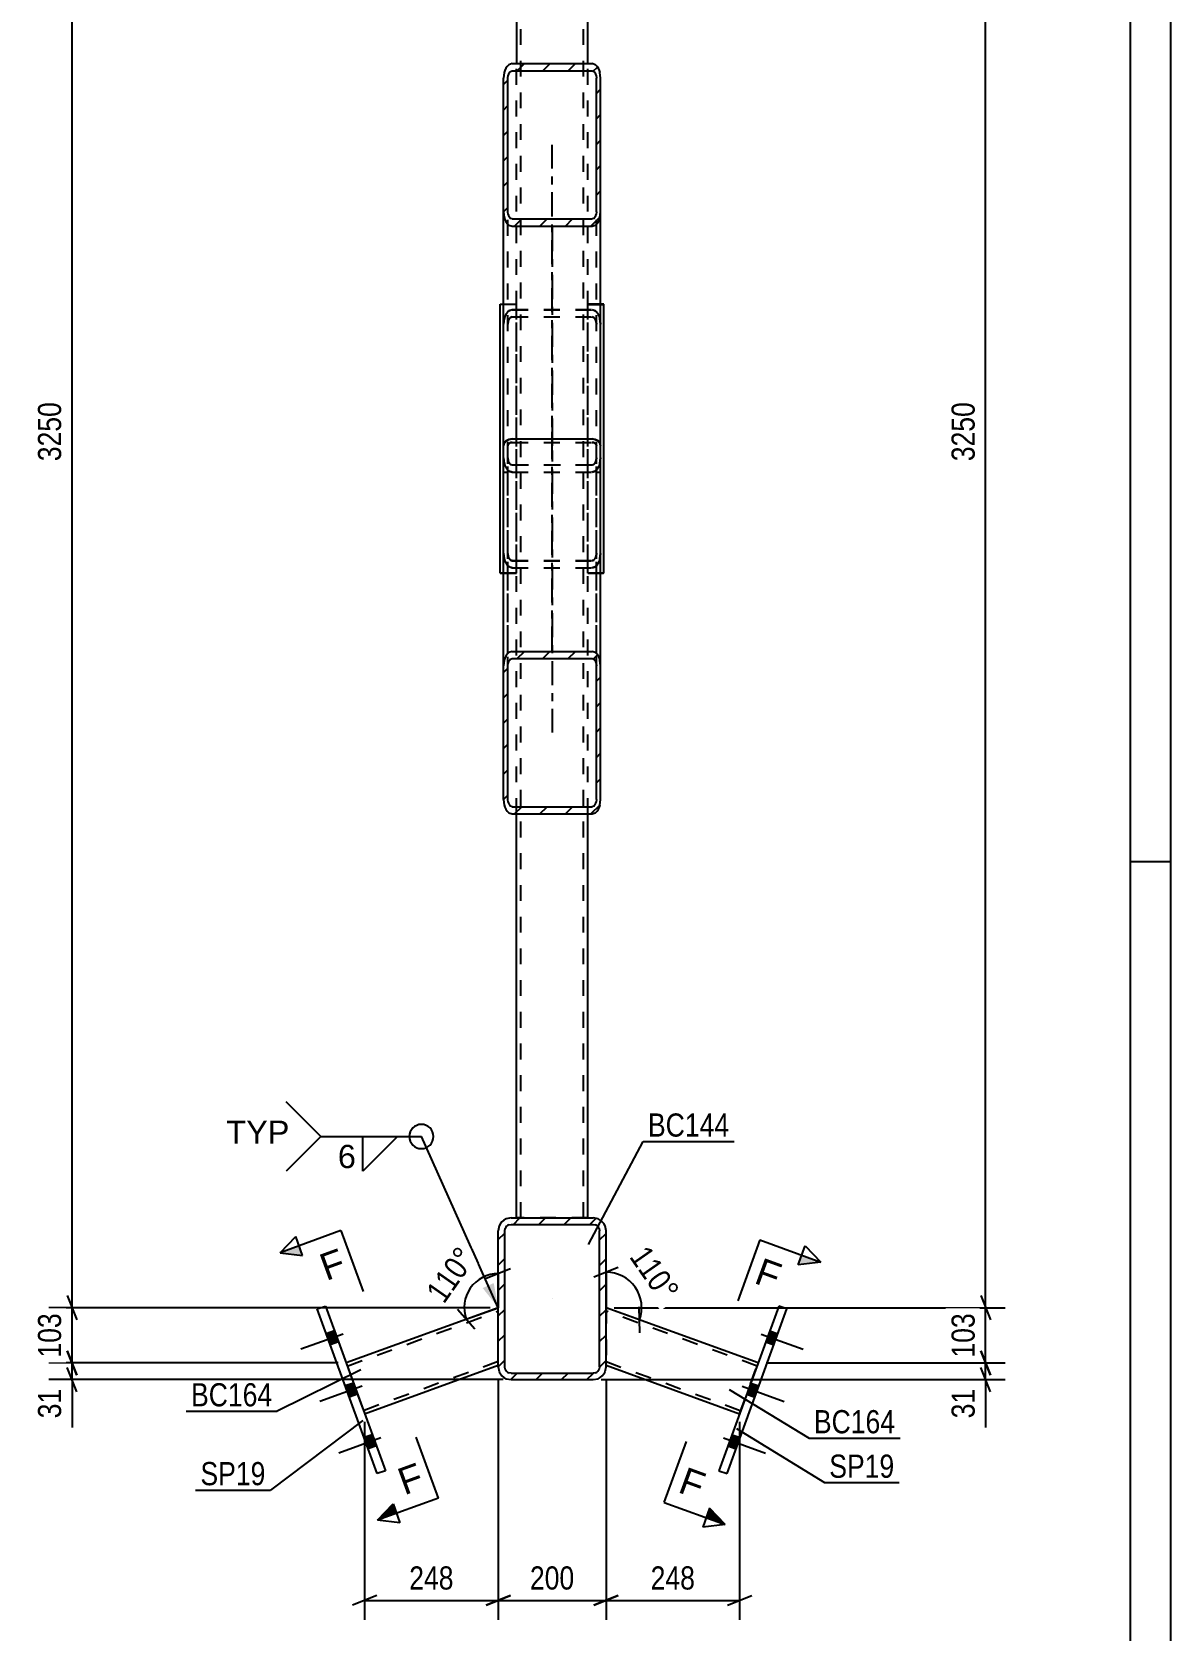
# Model space of a CAD drawing. Header units: millimetres. Extents: x -46 to 795, y -429 to 165.
# Drawn here: x 653.9 to 794.7, y -225.8 to -28.1 of the extents above; entities that cross this region are included whole.
import ezdxf

# ---------------------------------------------------------------- set-up
doc = ezdxf.new("R2010")
doc.units = ezdxf.units.MM
doc.linetypes.add('DXK_LINE_DOT2', pattern=[3.9198, 1.9599, -1.9599])
doc.linetypes.add('DXK_LINE_DOT3', pattern=[5.9187, 2.979, -0.9799, 0.9799, -0.9799])
doc.styles.add('Arial', font='ARIAL.TTF', dxfattribs={"height": 0.2})
doc.styles.add('Arial Narrow', font='ARIALN.TTF', dxfattribs={"height": 0.2})

# ---------------------------------------------------------------- blocks, each defined once
blk = doc.blocks.new('Unknown-761550471-1135')
at = {"color": 5, "linetype": 'Continuous'}
for p, q in [((794.69, -428.74), (794.69, 165.26)), ((789.69, -423.74), (789.69, 160.26)), ((794.69, -130.74), (789.69, -130.74))]:
    blk.add_line(p, q, dxfattribs=at)
blk = doc.blocks.new('Part-761550471-3434 - 3190')
at = {"color": 2, "linetype": 'Continuous'}
for p, q in [((743.66, -192.7), (724.87, -185.86)), ((724.87, -192.96), (741.38, -198.97))]:
    blk.add_line(p, q, dxfattribs=at)
at = {"color": 7, "linetype": 'DXK_LINE_DOT2'}
for p, q in [((724.87, -185.86), (724.87, -192.96)), ((743.53, -193.08), (724.87, -186.29)), ((724.87, -192.53), (741.52, -198.59)), ((741.38, -198.97), (743.66, -192.7))]:
    blk.add_line(p, q, dxfattribs=at)
blk = doc.blocks.new('Part-761550471-3397 - 3190')
at = {"color": 7, "linetype": 'DXK_LINE_DOT2'}
for p, q in [((722.6, -95.06), (722.6, -61.8)), ((724.2, -61.8), (722.6, -61.8)), ((724.2, -95.06), (722.6, -95.06))]:
    blk.add_line(p, q, dxfattribs=at)
at = {"color": 2, "linetype": 'Continuous'}
for p, q in [((724.6, -61.8), (724.2, -61.8)), ((724.6, -95.06), (724.6, -61.8)), ((724.6, -95.06), (724.2, -95.06))]:
    blk.add_line(p, q, dxfattribs=at)
blk = doc.blocks.new('Part-761550471-3229 - 3190')
at = {"color": 2, "linetype": 'Continuous'}
for p, q in [((713.8, 17.91), (713.8, -32.04)), ((722.6, -32.04), (722.6, 17.91)), ((713.8, -174.76), (713.8, -124.81)), ((722.6, -174.76), (722.6, -124.81))]:
    blk.add_line(p, q, dxfattribs=at)
at = {"color": 7, "linetype": 'DXK_LINE_DOT2'}
for p, q in [((722.6, 17.91), (713.8, 17.91)), ((713.88, 17.91), (713.8, 17.91)), ((714.34, -174.76), (714.34, 17.91)), ((722.07, -174.76), (722.07, 17.91)), ((713.8, -124.81), (713.8, -32.04)), ((722.6, -124.81), (722.6, -32.04)), ((722.6, -174.76), (713.8, -174.76)), ((713.8, -174.76), (713.88, -174.76))]:
    blk.add_line(p, q, dxfattribs=at)
blk = doc.blocks.new('Part-761550471-3256 - 3190')
at = {"linetype": 'Continuous'}
h = blk.add_hatch(dxfattribs=at)
h.set_pattern_fill('', scale=0.7, style=0, pattern_type=0)
h.set_pattern_definition([(45, (712.2027, -123.0258), (-1.57154, 1.57154), [])])
h.paths.add_polyline_path([(712.2, -106.5), (712.2, -123.03), (712.28, -123.71), (712.52, -124.29), (712.86, -124.68), (713.27, -124.81), (723.14, -124.81), (723.54, -124.68), (723.89, -124.29), (724.12, -123.71), (724.2, -123.03), (724.2, -106.5), (724.12, -105.82), (723.89, -105.24), (723.54, -104.85), (723.14, -104.72), (713.27, -104.72), (712.86, -104.85), (712.52, -105.24), (712.28, -105.82)])
h.paths.add_polyline_path([(712.89, -105.87), (713.07, -105.68), (713.27, -105.61), (723.14, -105.61), (723.34, -105.68), (723.51, -105.87), (723.63, -106.16), (723.67, -106.5), (723.67, -123.03), (723.63, -123.37), (723.51, -123.66), (723.34, -123.85), (723.14, -123.92), (713.27, -123.92), (713.07, -123.85), (712.89, -123.66), (712.78, -123.37), (712.74, -123.03), (712.74, -106.5), (712.78, -106.16)])
at = {"color": 7, "linetype": 'DXK_LINE_DOT3'}
blk.add_line((718.2, -76.32), (718.2, -114.76), dxfattribs=at)
at = {"color": 2, "linetype": 'Continuous'}
for p, q in [((712.2, -79.32), (712.28, -78.98)), ((712.28, -78.98), (712.52, -78.69)), ((712.52, -78.69), (712.86, -78.5)), ((712.86, -78.5), (713.27, -78.43)), ((713.27, -78.43), (723.14, -78.43)), ((723.14, -78.43), (723.54, -78.5)), ((723.54, -78.5), (723.89, -78.69)), ((723.89, -78.69), (724.12, -78.98)), ((724.12, -78.98), (724.2, -79.32)), ((712.2, -106.5), (712.2, -79.32)), ((724.2, -106.5), (724.2, -79.32)), ((713.27, -104.72), (712.86, -104.85)), ((713.27, -104.72), (723.14, -104.72)), ((723.54, -104.85), (723.14, -104.72)), ((712.28, -105.82), (712.2, -106.5)), ((712.2, -123.03), (712.2, -106.5)), ((712.74, -106.5), (712.78, -106.16)), ((712.74, -123.03), (712.74, -106.5)), ((713.07, -105.68), (713.27, -105.61)), ((713.27, -105.61), (723.14, -105.61)), ((723.14, -105.61), (723.34, -105.68)), ((723.63, -106.16), (723.67, -106.5)), ((723.67, -123.03), (723.67, -106.5)), ((724.2, -106.5), (724.12, -105.82)), ((724.2, -123.03), (724.2, -106.5)), ((712.2, -123.03), (712.28, -123.71)), ((712.78, -123.37), (712.74, -123.03)), ((713.27, -123.92), (713.07, -123.85)), ((713.27, -123.92), (723.14, -123.92)), ((723.34, -123.85), (723.14, -123.92)), ((723.67, -123.03), (723.63, -123.37)), ((724.12, -123.71), (724.2, -123.03)), ((712.86, -124.68), (713.27, -124.81)), ((713.27, -124.81), (723.14, -124.81)), ((723.14, -124.81), (723.54, -124.68))]:
    blk.add_line(p, q, dxfattribs=at)
at = {"color": 7, "linetype": 'DXK_LINE_DOT2'}
for p, q in [((712.89, -79.01), (712.78, -79.15)), ((713.07, -78.91), (712.89, -79.01)), ((713.27, -78.87), (713.07, -78.91)), ((713.27, -78.87), (723.14, -78.87)), ((723.34, -78.91), (723.14, -78.87)), ((723.51, -79.01), (723.34, -78.91)), ((723.63, -79.15), (723.51, -79.01)), ((712.78, -79.15), (712.74, -79.32)), ((712.74, -123.03), (712.74, -79.32)), ((723.67, -79.32), (723.63, -79.15)), ((723.67, -123.03), (723.67, -79.32)), ((712.2, -82.56), (712.74, -82.56)), ((723.67, -82.56), (724.2, -82.56)), ((712.28, -93.29), (712.2, -92.61)), ((712.74, -92.61), (712.78, -92.95)), ((723.63, -92.95), (723.67, -92.61)), ((724.2, -92.61), (724.12, -93.29)), ((713.27, -94.39), (712.86, -94.26)), ((713.07, -93.43), (713.27, -93.5)), ((713.27, -93.5), (723.14, -93.5)), ((713.27, -94.39), (723.14, -94.39)), ((723.14, -93.5), (723.34, -93.43)), ((723.54, -94.26), (723.14, -94.39)), ((712.2, -123.03), (712.2, -106.5)), ((724.2, -123.03), (724.2, -106.5))]:
    blk.add_line(p, q, dxfattribs=at)
for centre, radius, start, end in [((713.9, -92.98), 1.64, 190.8094, 230.8802), ((713.58, -92.79), 0.822, 190.8094, 230.8802), ((722.82, -92.79), 0.822, 309.1198, 349.1906), ((722.51, -92.98), 1.64, 309.1198, 349.1906)]:
    blk.add_arc(centre, radius, start, end, dxfattribs=at)
at = {"color": 2, "linetype": 'Continuous'}
for centre, radius, start, end in [((713.9, -106.13), 1.64, 129.1198, 169.1906), ((713.58, -106.32), 0.822, 129.1198, 169.1906), ((722.82, -106.32), 0.822, 10.8094, 50.8802), ((722.51, -106.13), 1.64, 10.8094, 50.8802), ((713.9, -123.4), 1.64, 190.8094, 230.8802), ((713.58, -123.21), 0.822, 190.8094, 230.8802), ((722.82, -123.21), 0.822, 309.1198, 349.1906), ((722.51, -123.4), 1.64, 309.1198, 349.1906)]:
    blk.add_arc(centre, radius, start, end, dxfattribs=at)
blk = doc.blocks.new('Part-761550471-3278 - 3190')
at = {"color": 7, "linetype": 'DXK_LINE_DOT2'}
for p, q in [((712.2, -80.79), (712.2, -43.99)), ((712.74, -80.79), (712.74, -43.99)), ((723.67, -80.79), (723.67, -43.99)), ((724.2, -80.79), (724.2, -43.99)), ((713.27, -62.48), (712.86, -62.61)), ((713.27, -62.48), (723.14, -62.48)), ((723.54, -62.61), (723.14, -62.48)), ((712.28, -63.58), (712.2, -64.26)), ((712.74, -64.26), (712.78, -63.92)), ((713.07, -63.44), (713.27, -63.37)), ((713.27, -63.37), (723.14, -63.37)), ((723.14, -63.37), (723.34, -63.44)), ((723.63, -63.92), (723.67, -64.26)), ((724.2, -64.26), (724.12, -63.58)), ((712.2, -80.79), (712.28, -81.47)), ((712.78, -81.13), (712.74, -80.79)), ((723.67, -80.79), (723.63, -81.13)), ((724.12, -81.47), (724.2, -80.79)), ((712.86, -82.44), (713.27, -82.57)), ((713.27, -81.68), (713.07, -81.61)), ((723.14, -81.68), (713.27, -81.68)), ((713.27, -82.57), (723.14, -82.57)), ((723.34, -81.61), (723.14, -81.68)), ((723.14, -82.57), (723.54, -82.44))]:
    blk.add_line(p, q, dxfattribs=at)
at = {"color": 7, "linetype": 'DXK_LINE_DOT3'}
blk.add_line((718.2, -52.25), (718.2, -80.55), dxfattribs=at)
at = {"color": 7, "linetype": 'DXK_LINE_DOT2'}
for centre, radius, start, end in [((713.9, -63.89), 1.64, 129.1198, 169.1906), ((722.51, -63.89), 1.64, 10.8094, 50.8802), ((713.58, -64.08), 0.822, 129.1198, 169.1906), ((722.82, -64.08), 0.822, 10.8094, 50.8802), ((713.9, -81.16), 1.64, 190.8094, 230.8802), ((713.58, -80.97), 0.822, 190.8094, 230.8802), ((722.82, -80.97), 0.822, 309.1198, 349.1906), ((722.51, -81.16), 1.64, 309.1198, 349.1906)]:
    blk.add_arc(centre, radius, start, end, dxfattribs=at)
blk = doc.blocks.new('Part-761550471-3279 - 3190')
at = {"linetype": 'Continuous'}
h = blk.add_hatch(dxfattribs=at)
h.set_pattern_fill('', scale=0.7, style=0, pattern_type=0)
h.set_pattern_definition([(45, (712.2027, -50.3525), (-1.57154, 1.57154), [])])
h.paths.add_polyline_path([(712.2, -33.83), (712.2, -50.35), (712.28, -51.04), (712.52, -51.62), (712.86, -52), (713.27, -52.14), (723.14, -52.14), (723.54, -52), (723.89, -51.62), (724.12, -51.04), (724.2, -50.35), (724.2, -33.83), (724.12, -33.15), (723.89, -32.57), (723.54, -32.18), (723.14, -32.04), (713.27, -32.04), (712.86, -32.18), (712.52, -32.57), (712.28, -33.15)])
h.paths.add_polyline_path([(712.89, -33.2), (713.07, -33.01), (713.27, -32.94), (723.14, -32.94), (723.34, -33.01), (723.51, -33.2), (723.63, -33.49), (723.67, -33.83), (723.67, -50.35), (723.63, -50.69), (723.51, -50.98), (723.34, -51.18), (723.14, -51.25), (713.27, -51.25), (713.07, -51.18), (712.89, -50.98), (712.78, -50.69), (712.74, -50.35), (712.74, -33.83), (712.78, -33.49)])
at = {"color": 2, "linetype": 'Continuous'}
for p, q in [((712.28, -33.15), (712.2, -33.83)), ((712.74, -33.83), (712.78, -33.49)), ((713.27, -32.04), (712.86, -32.18)), ((713.07, -33.01), (713.27, -32.94)), ((713.27, -32.04), (723.14, -32.04)), ((713.27, -32.94), (723.14, -32.94)), ((723.54, -32.18), (723.14, -32.04)), ((723.14, -32.94), (723.34, -33.01)), ((723.63, -33.49), (723.67, -33.83)), ((724.2, -33.83), (724.12, -33.15)), ((712.2, -50.35), (712.2, -33.83)), ((712.74, -50.35), (712.74, -33.83)), ((723.67, -50.35), (723.67, -33.83)), ((724.2, -50.35), (724.2, -33.83)), ((712.2, -79.32), (712.2, -50.35)), ((712.2, -50.35), (712.28, -51.04)), ((712.78, -50.69), (712.74, -50.35)), ((713.27, -51.25), (713.07, -51.18)), ((713.27, -51.25), (723.14, -51.25)), ((723.34, -51.18), (723.14, -51.25)), ((723.67, -50.35), (723.63, -50.69)), ((724.12, -51.04), (724.2, -50.35)), ((724.2, -79.32), (724.2, -50.35)), ((712.86, -52), (713.27, -52.14)), ((713.27, -52.14), (723.14, -52.14)), ((723.14, -52.14), (723.54, -52))]:
    blk.add_line(p, q, dxfattribs=at)
at = {"color": 7, "linetype": 'DXK_LINE_DOT2'}
for p, q in [((712.2, -50.35), (712.2, -33.83)), ((712.74, -80.77), (712.74, -33.83)), ((723.67, -80.77), (723.67, -33.83)), ((724.2, -50.35), (724.2, -33.83)), ((712.86, -62.6), (713.27, -62.46)), ((713.27, -62.46), (723.14, -62.46)), ((723.14, -62.46), (723.54, -62.6)), ((712.2, -64.25), (712.28, -63.57)), ((712.78, -63.91), (712.74, -64.25)), ((713.27, -63.36), (713.07, -63.43)), ((713.27, -63.36), (723.14, -63.36)), ((723.34, -63.43), (723.14, -63.36)), ((723.67, -64.25), (723.63, -63.91)), ((724.12, -63.57), (724.2, -64.25)), ((712.2, -80.77), (712.2, -79.32)), ((712.28, -81.46), (712.2, -80.77)), ((712.74, -80.77), (712.78, -81.11)), ((723.63, -81.11), (723.67, -80.77)), ((724.2, -80.77), (724.12, -81.46)), ((724.2, -80.77), (724.2, -79.32)), ((713.27, -82.56), (712.86, -82.42)), ((713.07, -81.6), (713.27, -81.67)), ((713.27, -81.67), (723.14, -81.67)), ((713.27, -82.56), (723.14, -82.56)), ((723.14, -81.67), (723.34, -81.6)), ((723.54, -82.42), (723.14, -82.56))]:
    blk.add_line(p, q, dxfattribs=at)
at = {"color": 7, "linetype": 'DXK_LINE_DOT3'}
blk.add_line((718.2, -80.53), (718.2, -42.09), dxfattribs=at)
at = {"color": 2, "linetype": 'Continuous'}
for centre, radius, start, end in [((713.9, -33.46), 1.64, 129.1198, 169.1906), ((713.58, -33.64), 0.822, 129.1198, 169.1906), ((722.82, -33.64), 0.822, 10.8094, 50.8802), ((722.51, -33.46), 1.64, 10.8094, 50.8802), ((713.9, -50.73), 1.64, 190.8094, 230.8802), ((713.58, -50.54), 0.822, 190.8094, 230.8802), ((722.82, -50.54), 0.822, 309.1198, 349.1906), ((722.51, -50.73), 1.64, 309.1198, 349.1906)]:
    blk.add_arc(centre, radius, start, end, dxfattribs=at)
at = {"color": 7, "linetype": 'DXK_LINE_DOT2'}
for centre, radius, start, end in [((713.9, -63.88), 1.64, 129.1198, 169.1906), ((722.51, -63.88), 1.64, 10.8094, 50.8802), ((713.58, -64.06), 0.822, 129.1198, 169.1906), ((722.82, -64.06), 0.822, 10.8094, 50.8802), ((713.9, -81.15), 1.64, 190.8094, 230.8802), ((713.58, -80.96), 0.822, 190.8094, 230.8802), ((722.82, -80.96), 0.822, 309.1198, 349.1906), ((722.51, -81.15), 1.64, 309.1198, 349.1906)]:
    blk.add_arc(centre, radius, start, end, dxfattribs=at)
blk = doc.blocks.new('Part-761550471-3392 - 3190')
at = {"color": 2, "linetype": 'Continuous'}
for p, q in [((711.8, -95.06), (711.8, -61.8)), ((711.8, -61.8), (712.2, -61.8)), ((711.8, -95.06), (712.2, -95.06))]:
    blk.add_line(p, q, dxfattribs=at)
at = {"color": 7, "linetype": 'DXK_LINE_DOT2'}
for p, q in [((712.2, -61.8), (713.8, -61.8)), ((713.8, -95.06), (713.8, -61.8)), ((712.2, -95.06), (713.8, -95.06))]:
    blk.add_line(p, q, dxfattribs=at)
blk = doc.blocks.new('Part-761550471-3344 - 3190')
at = {"linetype": 'Continuous'}
h = blk.add_hatch(dxfattribs=at)
h.set_pattern_fill('', scale=0.7, style=0, pattern_type=0)
h.set_pattern_definition([(45, (711.536, -193.1614), (-1.57154, 1.57154), [])])
h.paths.add_polyline_path([(711.54, -176.36), (711.54, -193.16), (711.66, -193.77), (712, -194.29), (712.52, -194.64), (713.14, -194.76), (723.27, -194.76), (723.88, -194.64), (724.4, -194.29), (724.75, -193.77), (724.87, -193.16), (724.87, -176.36), (724.75, -175.75), (724.4, -175.23), (723.88, -174.88), (723.27, -174.76), (713.14, -174.76), (712.52, -174.88), (712, -175.23), (711.66, -175.75)])
h.paths.add_polyline_path([(712.57, -175.8), (712.83, -175.62), (713.14, -175.56), (723.27, -175.56), (723.58, -175.62), (723.84, -175.8), (724.01, -176.06), (724.07, -176.36), (724.07, -193.16), (724.01, -193.47), (723.84, -193.73), (723.58, -193.9), (723.27, -193.96), (713.14, -193.96), (712.83, -193.9), (712.57, -193.73), (712.4, -193.47), (712.34, -193.16), (712.34, -176.36), (712.4, -176.06)])
at = {"color": 2, "linetype": 'Continuous'}
for p, q in [((711.66, -175.75), (711.54, -176.36)), ((713.14, -174.76), (712.52, -174.88)), ((712.83, -175.62), (713.14, -175.56)), ((713.14, -174.76), (723.27, -174.76)), ((713.14, -175.56), (723.27, -175.56)), ((723.88, -174.88), (723.27, -174.76)), ((723.27, -175.56), (723.58, -175.62)), ((724.87, -176.36), (724.75, -175.75)), ((711.54, -193.16), (711.54, -176.36)), ((712.34, -176.36), (712.4, -176.06)), ((712.34, -193.16), (712.34, -176.36)), ((724.01, -176.06), (724.07, -176.36)), ((724.07, -193.16), (724.07, -176.36)), ((724.87, -193.16), (724.87, -176.36)), ((711.54, -193.16), (711.66, -193.77)), ((712.4, -193.47), (712.34, -193.16)), ((724.07, -193.16), (724.01, -193.47)), ((724.75, -193.77), (724.87, -193.16)), ((712.52, -194.64), (713.14, -194.76)), ((713.14, -193.96), (712.83, -193.9)), ((713.14, -193.96), (723.27, -193.96)), ((713.14, -194.76), (723.27, -194.76)), ((723.58, -193.9), (723.27, -193.96)), ((723.27, -194.76), (723.88, -194.64))]:
    blk.add_line(p, q, dxfattribs=at)
at = {"color": 7, "linetype": 'DXK_LINE_DOT3'}
blk.add_line((718.2, -184.76), (718.2, -184.76), dxfattribs=at)
at = {"color": 2, "linetype": 'Continuous'}
for centre, radius, start, end in [((713.14, -176.36), 1.6, 112.5, 157.5), ((713.14, -176.36), 0.8, 112.5, 157.5), ((723.27, -176.36), 0.8, 22.5, 67.5), ((723.27, -176.36), 1.6, 22.5, 67.5), ((713.14, -193.16), 0.8, 202.5, 247.5), ((723.27, -193.16), 0.8, 292.5, 337.5), ((713.14, -193.16), 1.6, 202.5, 247.5), ((723.27, -193.16), 1.6, 292.5, 337.5)]:
    blk.add_arc(centre, radius, start, end, dxfattribs=at)
blk = doc.blocks.new('Part-761550471-3424 - 3190')
at = {"color": 2, "linetype": 'Continuous'}
for p, q in [((689.17, -186.02), (690.18, -185.66)), ((690.18, -185.66), (697.59, -206.02)), ((696.58, -206.38), (689.17, -186.02)), ((697.59, -206.02), (696.58, -206.38))]:
    blk.add_line(p, q, dxfattribs=at)
blk = doc.blocks.new('Part-761550471-3377 - 3190')
at = {"color": 7, "linetype": 'DXK_LINE_DOT2'}
for p, q in [((722.6, -95.06), (722.6, -61.81)), ((724.6, -61.81), (722.6, -61.81)), ((722.6, -61.81), (724.6, -61.81)), ((724.6, -95.06), (724.6, -61.81)), ((724.6, -95.06), (722.6, -95.06)), ((722.6, -95.06), (722.6, -95.06)), ((722.6, -95.06), (724.6, -95.06)), ((724.6, -95.06), (724.6, -95.06))]:
    blk.add_line(p, q, dxfattribs=at)
blk = doc.blocks.new('Part-761550471-3402 - 3190')
at = {"color": 7, "linetype": 'DXK_LINE_DOT2'}
for p, q in [((711.8, -95.06), (711.8, -61.81)), ((713.8, -61.81), (711.8, -61.81)), ((713.8, -61.81), (711.8, -61.81)), ((713.8, -95.06), (713.8, -61.81)), ((711.8, -95.06), (711.8, -95.06)), ((711.8, -95.06), (713.8, -95.06)), ((713.8, -95.06), (711.8, -95.06)), ((713.8, -95.06), (713.8, -95.06))]:
    blk.add_line(p, q, dxfattribs=at)
blk = doc.blocks.new('Bolt-761550471-3417 - 3190')
at = {"linetype": 'Continuous'}
for points in [[(745.61, -190.47), (746.11, -189.09), (745.11, -188.73), (744.61, -190.1)], [(745.61, -190.47), (746.11, -189.09), (745.11, -188.73), (744.61, -190.1)], [(745.61, -190.47), (746.11, -189.09), (745.11, -188.73), (744.61, -190.1)], [(743.26, -196.92), (743.76, -195.54), (742.76, -195.18), (742.26, -196.56)], [(743.26, -196.92), (743.76, -195.54), (742.76, -195.18), (742.26, -196.56)], [(740.94, -203.31), (741.44, -201.93), (740.44, -201.57), (739.94, -202.95)], [(740.94, -203.31), (741.44, -201.93), (740.44, -201.57), (739.94, -202.95)], [(740.94, -203.31), (741.44, -201.93), (740.44, -201.57), (739.94, -202.95)]]:
    blk.add_hatch(color=1, dxfattribs=at).paths.add_polyline_path(points)
at = {"color": 1, "linetype": 'Continuous'}
for p, q in [((744.05, -189.12), (749.25, -191.01)), ((744.05, -189.12), (749.25, -191.01)), ((744.05, -189.12), (749.25, -191.01)), ((745.11, -188.73), (746.11, -189.09)), ((745.11, -188.73), (746.11, -189.09)), ((745.11, -188.73), (746.11, -189.09)), ((744.61, -190.1), (745.61, -190.47)), ((744.61, -190.1), (745.61, -190.47)), ((744.61, -190.1), (745.61, -190.47)), ((741.7, -195.57), (746.9, -197.46)), ((741.7, -195.57), (746.9, -197.46)), ((742.76, -195.18), (743.76, -195.54)), ((742.76, -195.18), (743.76, -195.54)), ((742.26, -196.56), (743.26, -196.92)), ((742.26, -196.56), (743.26, -196.92)), ((740.44, -201.57), (741.44, -201.93)), ((740.44, -201.57), (741.44, -201.93)), ((740.44, -201.57), (741.44, -201.93)), ((739.37, -201.96), (744.57, -203.85)), ((739.37, -201.96), (744.57, -203.85)), ((739.37, -201.96), (744.57, -203.85)), ((739.94, -202.95), (740.94, -203.31)), ((739.94, -202.95), (740.94, -203.31)), ((739.94, -202.95), (740.94, -203.31))]:
    blk.add_line(p, q, dxfattribs=at)
blk = doc.blocks.new('Part-761550471-3418 - 3190')
at = {"color": 2, "linetype": 'Continuous'}
for p, q in [((746.23, -185.66), (738.82, -206.02)), ((747.23, -186.02), (746.23, -185.66)), ((739.82, -206.38), (747.23, -186.02)), ((738.82, -206.02), (739.82, -206.38))]:
    blk.add_line(p, q, dxfattribs=at)
blk = doc.blocks.new('Bolt-761550471-3419 - 3190')
at = {"linetype": 'Continuous'}
for points in [[(691.8, -190.1), (691.29, -188.73), (690.29, -189.09), (690.79, -190.47)], [(691.8, -190.1), (691.29, -188.73), (690.29, -189.09), (690.79, -190.47)], [(691.8, -190.1), (691.29, -188.73), (690.29, -189.09), (690.79, -190.47)], [(694.14, -196.56), (693.64, -195.18), (692.64, -195.54), (693.14, -196.92)], [(694.14, -196.56), (693.64, -195.18), (692.64, -195.54), (693.14, -196.92)], [(696.47, -202.95), (695.97, -201.57), (694.97, -201.93), (695.47, -203.31)], [(696.47, -202.95), (695.97, -201.57), (694.97, -201.93), (695.47, -203.31)], [(696.47, -202.95), (695.97, -201.57), (694.97, -201.93), (695.47, -203.31)]]:
    blk.add_hatch(color=1, dxfattribs=at).paths.add_polyline_path(points)
at = {"color": 1, "linetype": 'Continuous'}
for p, q in [((692.36, -189.12), (687.16, -191.01)), ((692.36, -189.12), (687.16, -191.01)), ((692.36, -189.12), (687.16, -191.01)), ((691.29, -188.73), (690.29, -189.09)), ((691.29, -188.73), (690.29, -189.09)), ((691.29, -188.73), (690.29, -189.09)), ((691.8, -190.1), (690.79, -190.47)), ((691.8, -190.1), (690.79, -190.47)), ((691.8, -190.1), (690.79, -190.47)), ((694.71, -195.57), (689.51, -197.46)), ((694.71, -195.57), (689.51, -197.46)), ((693.64, -195.18), (692.64, -195.54)), ((693.64, -195.18), (692.64, -195.54)), ((694.14, -196.56), (693.14, -196.92)), ((694.14, -196.56), (693.14, -196.92)), ((695.97, -201.57), (694.97, -201.93)), ((695.97, -201.57), (694.97, -201.93)), ((695.97, -201.57), (694.97, -201.93)), ((697.03, -201.96), (691.83, -203.85)), ((697.03, -201.96), (691.83, -203.85)), ((697.03, -201.96), (691.83, -203.85)), ((696.47, -202.95), (695.47, -203.31)), ((696.47, -202.95), (695.47, -203.31)), ((696.47, -202.95), (695.47, -203.31))]:
    blk.add_line(p, q, dxfattribs=at)
blk = doc.blocks.new('Part-761550471-3429 - 3190')
at = {"color": 2, "linetype": 'Continuous'}
for p, q in [((711.54, -185.86), (692.74, -192.7)), ((695.02, -198.97), (711.54, -192.96))]:
    blk.add_line(p, q, dxfattribs=at)
at = {"color": 7, "linetype": 'DXK_LINE_DOT2'}
for p, q in [((692.88, -193.08), (711.54, -186.29)), ((711.54, -192.96), (711.54, -185.86)), ((692.74, -192.7), (695.02, -198.97)), ((711.54, -192.53), (694.89, -198.59))]:
    blk.add_line(p, q, dxfattribs=at)
blk = doc.blocks.new('Part-761550471-3436 - 3190')
at = {"color": 7, "linetype": 'DXK_LINE_DOT3'}
blk.add_line((718.2, -104.61), (718.2, -76.31), dxfattribs=at)
at = {"color": 7, "linetype": 'DXK_LINE_DOT2'}
for p, q in [((712.28, -78.98), (712.2, -79.32)), ((712.52, -78.69), (712.28, -78.98)), ((712.86, -78.5), (712.52, -78.69)), ((712.78, -79.15), (712.89, -79.01)), ((713.27, -78.43), (712.86, -78.5)), ((712.89, -79.01), (713.07, -78.91)), ((713.07, -78.91), (713.27, -78.87)), ((713.27, -78.43), (723.14, -78.43)), ((713.27, -78.87), (723.14, -78.87)), ((723.54, -78.5), (723.14, -78.43)), ((723.14, -78.87), (723.34, -78.91)), ((723.34, -78.91), (723.51, -79.01)), ((723.51, -79.01), (723.63, -79.15)), ((723.89, -78.69), (723.54, -78.5)), ((724.12, -78.98), (723.89, -78.69)), ((724.2, -79.32), (724.12, -78.98)), ((712.2, -112.87), (712.2, -79.32)), ((712.74, -79.32), (712.78, -79.15)), ((712.74, -112.87), (712.74, -79.32)), ((723.63, -79.15), (723.67, -79.32)), ((723.67, -112.87), (723.67, -79.32)), ((724.2, -112.87), (724.2, -79.32)), ((712.2, -82.57), (712.74, -82.57)), ((723.67, -82.57), (724.2, -82.57)), ((712.2, -92.59), (712.28, -93.28)), ((712.78, -92.93), (712.74, -92.59)), ((723.67, -92.59), (723.63, -92.93)), ((724.12, -93.28), (724.2, -92.59)), ((712.86, -94.24), (713.27, -94.38)), ((713.27, -93.49), (713.07, -93.42)), ((713.27, -93.49), (723.14, -93.49)), ((713.27, -94.38), (723.14, -94.38)), ((723.34, -93.42), (723.14, -93.49)), ((723.14, -94.38), (723.51, -94.25)), ((723.51, -94.25), (723.54, -94.24))]:
    blk.add_line(p, q, dxfattribs=at)
for centre, radius, start, end in [((713.9, -92.97), 1.64, 190.8094, 230.8802), ((713.58, -92.78), 0.822, 190.8094, 230.8802), ((722.82, -92.78), 0.822, 309.1198, 349.1906), ((722.51, -92.97), 1.64, 309.1198, 349.1906)]:
    blk.add_arc(centre, radius, start, end, dxfattribs=at)
blk = doc.blocks.new('StraightDimension-761550471-25567 - 3190')
at = {"color": 7, "linetype": 'Continuous'}
for p, q in [((658.27, -191.2), (659.47, -194.2)), ((691.74, -192.7), (656.02, -192.7)), ((659.47, -196.26), (658.27, -193.26)), ((658.87, -194.76), (658.87, -192.7)), ((712.14, -194.76), (656.02, -194.76))]:
    blk.add_line(p, q, dxfattribs=at)
at = {"color": 0}
blk.add_wipeout([(658.12, -195.29), (653.92, -195.29), (653.92, -200.14), (658.12, -200.14)], dxfattribs=at)
at = {"color": 7, "linetype": 'Continuous'}
blk.add_line((658.87, -194.76), (658.87, -200.67), dxfattribs=at)
blk.add_line((658.87, -194.76), (658.87, -200.67), dxfattribs=at)
at = {"color": 3, "style": 'Arial Narrow'}
blk.add_text('31', height=2.863, rotation=90.0002, dxfattribs=at).set_placement((657.52, -199.54))
blk = doc.blocks.new('StraightDimension-761550471-25565 - 3190')
at = {"color": 7, "linetype": 'Continuous'}
for p, q in [((659.47, 29.27), (658.27, 32.27)), ((691.74, 30.77), (656.02, 30.77)), ((658.87, -185.86), (658.87, 30.77)), ((658.27, -184.36), (659.47, -187.36)), ((710.54, -185.86), (656.02, -185.86))]:
    blk.add_line(p, q, dxfattribs=at)
at = {"color": 0}
blk.add_wipeout([(658.12, -73.29), (653.92, -73.29), (653.92, -81.8), (658.12, -81.8)], dxfattribs=at)
at = {"color": 3, "style": 'Arial Narrow'}
blk.add_text('3250', height=2.863, rotation=90.0002, dxfattribs=at).set_placement((657.52, -81.2))
blk = doc.blocks.new('AngleDimension-761550471-25891 - 3190')
at = {"color": 7, "linetype": 'Continuous'}
for p, q in [((713.04, -181.05), (710.04, -182.25)), ((711.54, -184.86), (711.54, -181.65)), ((711.54, -181.65), (711.54, -185.86)), ((708.66, -188.51), (706.51, -186.1)), ((707.58, -187.3), (711.54, -185.86))]:
    blk.add_line(p, q, dxfattribs=at)
blk.add_arc((711.54, -185.86), 4.21, 90, 200, dxfattribs=at)
at = {"color": 0}
blk.add_wipeout([(709.73, -179.54), (706.29, -177.13), (701.53, -183.92), (704.98, -186.33)], dxfattribs=at)
at = {"color": 3, "style": 'Arial Narrow'}
blk.add_text('110°', height=2.863, rotation=54.9982, dxfattribs=at).set_placement((704.83, -185.49))
blk = doc.blocks.new('StraightDimension-761550471-3500 - 3190')
at = {"color": 7, "linetype": 'Continuous'}
for p, q in [((711.54, -194.72), (711.54, -224.46)), ((695.02, -199.97), (695.02, -224.46)), ((696.52, -221.46), (693.52, -222.66)), ((695.02, -222.06), (711.54, -222.06)), ((710.04, -222.66), (713.04, -221.46))]:
    blk.add_line(p, q, dxfattribs=at)
at = {"color": 0}
blk.add_wipeout([(706.62, -221.31), (706.62, -217.11), (699.94, -217.11), (699.94, -221.31)], dxfattribs=at)
at = {"color": 3, "style": 'Arial Narrow'}
blk.add_text('248', height=2.863, dxfattribs=at).set_placement((700.54, -220.71))
blk = doc.blocks.new('StraightDimension-761550471-3523 - 3190')
at = {"color": 7, "linetype": 'Continuous'}
for p, q in [((711.54, -194.72), (711.54, -224.46)), ((724.87, -194.71), (724.87, -224.46)), ((713.04, -221.46), (710.04, -222.66)), ((711.54, -222.06), (724.87, -222.06)), ((723.37, -222.66), (726.37, -221.46))]:
    blk.add_line(p, q, dxfattribs=at)
at = {"color": 0}
blk.add_wipeout([(721.54, -221.31), (721.54, -217.11), (714.86, -217.11), (714.86, -221.31)], dxfattribs=at)
at = {"color": 3, "style": 'Arial Narrow'}
blk.add_text('200', height=2.863, dxfattribs=at).set_placement((715.46, -220.71))
blk = doc.blocks.new('StraightDimension-761550471-3513 - 3190')
at = {"color": 7, "linetype": 'Continuous'}
for p, q in [((724.87, -194.71), (724.87, -224.46)), ((741.38, -199.97), (741.38, -224.46)), ((726.37, -221.46), (723.37, -222.66)), ((724.87, -222.06), (741.38, -222.06)), ((739.88, -222.66), (742.88, -221.46))]:
    blk.add_line(p, q, dxfattribs=at)
at = {"color": 0}
blk.add_wipeout([(736.47, -221.31), (736.47, -217.11), (729.78, -217.11), (729.78, -221.31)], dxfattribs=at)
at = {"color": 3, "style": 'Arial Narrow'}
blk.add_text('248', height=2.863, dxfattribs=at).set_placement((730.38, -220.71))
blk = doc.blocks.new('StraightDimension-761550471-25566 - 3190')
at = {"color": 7, "linetype": 'Continuous'}
for p, q in [((658.27, -184.36), (659.47, -187.36)), ((710.54, -185.86), (656.02, -185.86)), ((658.87, -192.7), (658.87, -185.86)), ((659.47, -194.2), (658.27, -191.2)), ((691.74, -192.7), (656.02, -192.7))]:
    blk.add_line(p, q, dxfattribs=at)
at = {"color": 0}
blk.add_wipeout([(658.12, -185.94), (653.92, -185.94), (653.92, -192.63), (658.12, -192.63)], dxfattribs=at)
at = {"color": 3, "style": 'Arial Narrow'}
blk.add_text('103', height=2.863, rotation=90.0002, dxfattribs=at).set_placement((657.52, -192.03))
blk = doc.blocks.new('StraightDimension-761550471-25629 - 3190')
at = {"color": 7, "linetype": 'Continuous'}
for p, q in [((772.38, 29.27), (771.18, 32.27)), ((744.66, 30.77), (774.18, 30.77)), ((771.78, -185.86), (771.78, 30.77)), ((771.18, -184.36), (772.38, -187.36)), ((725.87, -185.86), (774.18, -185.86))]:
    blk.add_line(p, q, dxfattribs=at)
at = {"color": 0}
blk.add_wipeout([(771.03, -73.29), (766.83, -73.29), (766.83, -81.8), (771.03, -81.8)], dxfattribs=at)
at = {"color": 3, "style": 'Arial Narrow'}
blk.add_text('3250', height=2.863, rotation=90.0002, dxfattribs=at).set_placement((770.43, -81.2))
blk = doc.blocks.new('StraightDimension-761550471-25630 - 3190')
at = {"color": 7, "linetype": 'Continuous'}
for p, q in [((771.18, -184.36), (772.38, -187.36)), ((725.87, -185.86), (774.18, -185.86)), ((771.78, -192.7), (771.78, -185.86)), ((772.38, -194.2), (771.18, -191.2)), ((744.66, -192.7), (774.18, -192.7))]:
    blk.add_line(p, q, dxfattribs=at)
at = {"color": 0}
blk.add_wipeout([(771.03, -185.94), (766.83, -185.94), (766.83, -192.63), (771.03, -192.63)], dxfattribs=at)
at = {"color": 3, "style": 'Arial Narrow'}
blk.add_text('103', height=2.863, rotation=90.0002, dxfattribs=at).set_placement((770.43, -192.03))
blk = doc.blocks.new('StraightDimension-761550471-25631 - 3190')
at = {"color": 7, "linetype": 'Continuous'}
for p, q in [((771.18, -191.2), (772.38, -194.2)), ((744.66, -192.7), (774.18, -192.7)), ((772.38, -196.26), (771.18, -193.26)), ((771.78, -194.76), (771.78, -192.7)), ((724.27, -194.76), (774.18, -194.76))]:
    blk.add_line(p, q, dxfattribs=at)
at = {"color": 0}
blk.add_wipeout([(771.03, -195.29), (766.83, -195.29), (766.83, -200.14), (771.03, -200.14)], dxfattribs=at)
at = {"color": 7, "linetype": 'Continuous'}
blk.add_line((771.78, -194.76), (771.78, -200.67), dxfattribs=at)
blk.add_line((771.78, -194.76), (771.78, -200.67), dxfattribs=at)
at = {"color": 3, "style": 'Arial Narrow'}
blk.add_text('31', height=2.863, rotation=90.0002, dxfattribs=at).set_placement((770.43, -199.54))
blk = doc.blocks.new('AngleDimension-761550471-25905 - 3190')
at = {"color": 7, "linetype": 'Continuous'}
for p, q in [((723.37, -182.06), (726.37, -180.86)), ((724.87, -184.86), (724.87, -181.46)), ((724.87, -181.46), (724.87, -185.86)), ((729.05, -188.98), (728.95, -185.75)), ((729, -187.37), (724.87, -185.86))]:
    blk.add_line(p, q, dxfattribs=at)
blk.add_arc((724.87, -185.86), 4.4, 340, 90, dxfattribs=at)
at = {"color": 0}
blk.add_wipeout([(731.59, -186.22), (735.03, -183.81), (730.27, -177.02), (726.83, -179.43)], dxfattribs=at)
at = {"color": 3, "style": 'Arial Narrow'}
blk.add_text('110°', height=2.863, rotation=-54.9982, dxfattribs=at).set_placement((727.67, -179.58))
blk = doc.blocks.new('Mark-761550471-3340 - 3190')
at = {"color": 0}
blk.add_wipeout([(740.1, -164.71), (740.1, -161.71), (730.05, -161.71), (730.05, -164.71)], dxfattribs=at)
blk.add_wipeout([(740.1, -164.71), (740.1, -161.71), (730.05, -161.71), (730.05, -164.71)], dxfattribs=at)
at = {"color": 30, "linetype": 'Continuous'}
for p, q in [((722.68, -178.06), (729.45, -165.31)), ((729.45, -165.31), (740.7, -165.31))]:
    blk.add_line(p, q, dxfattribs=at)
at = {"color": 3, "style": 'Arial Narrow'}
blk.add_text('BC144', height=2.863, dxfattribs=at).set_placement((730.05, -164.71))
blk = doc.blocks.new('Mark-761550471-3425 - 3190')
at = {"color": 0}
blk.add_wipeout([(683.63, -198.06), (683.63, -195.06), (673.58, -195.06), (673.58, -198.06)], dxfattribs=at)
blk.add_wipeout([(683.63, -198.06), (683.63, -195.06), (673.58, -195.06), (673.58, -198.06)], dxfattribs=at)
at = {"color": 30, "linetype": 'Continuous'}
for p in [(694.56, -193.54), (672.98, -198.66)]:
    blk.add_line(p, (684.23, -198.66), dxfattribs=at)
at = {"color": 3, "style": 'Arial Narrow'}
blk.add_text('BC164', height=2.863, dxfattribs=at).set_placement((673.58, -198.06))
blk = doc.blocks.new('SectionMark-761550471-22311 - 3190')
at = {"linetype": 'Continuous'}
for points in [[(686.94, -178.21), (687.36, -179.39), (684.59, -179.07)], [(698.55, -210.11), (698.97, -211.29), (696.62, -212.14)]]:
    blk.add_hatch(color=6, dxfattribs=at).paths.add_polyline_path(points)
at = {"color": 6, "linetype": 'Continuous'}
for p, q in [((684.59, -179.07), (686.51, -177.04)), ((687.36, -179.39), (686.51, -177.04)), ((684.59, -179.07), (687.36, -179.39)), ((696.62, -212.14), (698.55, -210.11)), ((698.55, -210.11), (699.4, -212.46)), ((699.4, -212.46), (696.62, -212.14))]:
    blk.add_line(p, q, dxfattribs=at)
at = {"color": 0, "linetype": 'Continuous'}
for points in [[(692.96, -181.61), (691.76, -178.32), (689.08, -179.29), (690.28, -182.58)], [(702.6, -208.1), (701.41, -204.81), (698.73, -205.79), (699.93, -209.08)]]:
    blk.add_wipeout(points, dxfattribs=at)
at = {"color": 6, "linetype": 'Continuous'}
for p, q in [((692.1, -176.33), (684.59, -179.07)), ((692.1, -176.33), (694.84, -183.85)), ((704.14, -209.41), (701.41, -201.89)), ((704.14, -209.41), (696.62, -212.14))]:
    blk.add_line(p, q, dxfattribs=at)
at = {"color": 3, "linetype": 'Continuous', "style": 'Arial'}
for p in [(690.28, -182.58), (699.93, -209.08)]:
    blk.add_text('F', height=3.34, rotation=20.002, dxfattribs=at).set_placement(p)
blk = doc.blocks.new('Mark-761550471-3420 - 3190')
at = {"color": 0}
blk.add_wipeout([(682.78, -207.81), (682.78, -204.81), (674.74, -204.81), (674.74, -207.81)], dxfattribs=at)
blk.add_wipeout([(682.78, -207.81), (682.78, -204.81), (674.74, -204.81), (674.74, -207.81)], dxfattribs=at)
at = {"color": 30, "linetype": 'Continuous'}
for p in [(694.81, -199.83), (674.14, -208.41)]:
    blk.add_line(p, (683.38, -208.41), dxfattribs=at)
at = {"color": 3, "style": 'Arial Narrow'}
blk.add_text('SP19', height=2.863, dxfattribs=at).set_placement((674.74, -207.81))
blk = doc.blocks.new('Mark-761550471-3430 - 3190')
at = {"color": 0}
blk.add_wipeout([(760.6, -201.39), (760.6, -198.39), (750.56, -198.39), (750.56, -201.39)], dxfattribs=at)
blk.add_wipeout([(760.6, -201.39), (760.6, -198.39), (750.56, -198.39), (750.56, -201.39)], dxfattribs=at)
at = {"color": 30, "linetype": 'Continuous'}
for p, q in [((740.1, -195.98), (749.96, -201.99)), ((749.96, -201.99), (761.2, -201.99))]:
    blk.add_line(p, q, dxfattribs=at)
at = {"color": 3, "style": 'Arial Narrow'}
blk.add_text('BC164', height=2.863, dxfattribs=at).set_placement((750.56, -201.39))
blk = doc.blocks.new('SectionMark-761550471-22003 - 3190')
at = {"linetype": 'Continuous'}
for points in [[(748.62, -180.55), (749.05, -179.37), (751.4, -180.23)], [(737.24, -211.81), (737.67, -210.64), (739.59, -212.67)]]:
    blk.add_hatch(color=6, dxfattribs=at).paths.add_polyline_path(points)
at = {"color": 6, "linetype": 'Continuous'}
for p, q in [((748.62, -180.55), (749.48, -178.2)), ((749.48, -178.2), (751.4, -180.23)), ((751.4, -180.23), (748.62, -180.55)), ((737.67, -210.64), (736.81, -212.99)), ((739.59, -212.67), (737.67, -210.64)), ((739.59, -212.67), (736.81, -212.99))]:
    blk.add_line(p, q, dxfattribs=at)
at = {"color": 0, "linetype": 'Continuous'}
for points in [[(745.7, -183.74), (746.9, -180.45), (744.22, -179.48), (743.02, -182.77)], [(736.29, -209.6), (737.49, -206.31), (734.81, -205.34), (733.61, -208.63)]]:
    blk.add_wipeout(points, dxfattribs=at)
at = {"color": 6, "linetype": 'Continuous'}
for p, q in [((743.88, -177.49), (741.14, -185.01)), ((743.88, -177.49), (751.4, -180.23)), ((732.07, -209.93), (734.81, -202.41)), ((732.07, -209.93), (739.59, -212.67))]:
    blk.add_line(p, q, dxfattribs=at)
at = {"color": 3, "linetype": 'Continuous', "style": 'Arial'}
for p in [(743.02, -182.77), (733.61, -208.63)]:
    blk.add_text('F', height=3.34, rotation=-20.002, dxfattribs=at).set_placement(p)
blk = doc.blocks.new('Mark-761550471-20353 - 3190')
at = {"color": 0}
blk.add_wipeout([(760.5, -206.89), (760.5, -203.89), (752.46, -203.89), (752.46, -206.89)], dxfattribs=at)
blk.add_wipeout([(760.5, -206.89), (760.5, -203.89), (752.46, -203.89), (752.46, -206.89)], dxfattribs=at)
at = {"color": 30, "linetype": 'Continuous'}
for p, q in [((741, -200.78), (751.86, -207.49)), ((751.86, -207.49), (761.1, -207.49))]:
    blk.add_line(p, q, dxfattribs=at)
at = {"color": 3, "style": 'Arial Narrow'}
blk.add_text('SP19', height=2.863, dxfattribs=at).set_placement((752.46, -206.89))
blk = doc.blocks.new('WeldMark-761550471-25926 - 3190')
at = {"linetype": 'Continuous'}
blk.add_hatch(color=30, dxfattribs=at).paths.add_polyline_path([(710.99, -182.82), (711.54, -185.86), (709.62, -183.43)])
at = {"color": 3, "linetype": 'Continuous'}
for q in [(685.34, -160.42), (685.34, -168.99)]:
    blk.add_line((689.62, -164.7), q, dxfattribs=at)
at = {"color": 30, "linetype": 'Continuous'}
blk.add_line((711.54, -185.86), (702.05, -164.7), dxfattribs=at)
at = {"color": 3, "linetype": 'Continuous'}
for start, end in [(90, 270), (270, 90)]:
    blk.add_arc((702.05, -164.7), 1.5, start, end, dxfattribs=at)
at = {"color": 0}
blk.add_wipeout([(694.15, -168.8), (694.15, -165.4), (691.52, -165.4), (691.52, -168.8)], dxfattribs=at)
at = {"color": 30, "linetype": 'Continuous'}
blk.add_line((689.62, -164.7), (702.05, -164.7), dxfattribs=at)
at = {"color": 3, "linetype": 'Continuous'}
for p, q in [((694.8, -164.7), (699.09, -164.7)), ((699.09, -164.7), (694.8, -168.99)), ((694.8, -168.99), (694.8, -164.7))]:
    blk.add_line(p, q, dxfattribs=at)
at = {"color": 3, "style": 'Arial'}
blk.add_text('6', height=2.87, dxfattribs=at).set_placement((691.72, -168.6))
at = {"color": 0, "linetype": 'Continuous'}
blk.add_wipeout([(685.72, -165.6), (685.72, -162.6), (677.95, -162.6), (677.95, -165.6)], dxfattribs=at)
blk.add_wipeout([(685.72, -165.6), (685.72, -162.6), (677.95, -162.6), (677.95, -165.6)], dxfattribs=at)
at = {"color": 3, "linetype": 'Continuous', "style": 'Arial'}
blk.add_text('TYP', height=2.865, dxfattribs=at).set_placement((677.95, -165.6))

msp = doc.modelspace()

# ---------------------------------------------------------------- block references
for name in ['Unknown-761550471-1135', 'Part-761550471-3229 - 3190', 'Part-761550471-3279 - 3190', 'Part-761550471-3278 - 3190', 'Part-761550471-3392 - 3190', 'Part-761550471-3402 - 3190', 'Part-761550471-3397 - 3190', 'Part-761550471-3377 - 3190', 'Part-761550471-3436 - 3190', 'Part-761550471-3256 - 3190', 'Part-761550471-3344 - 3190', 'Part-761550471-3424 - 3190', 'Part-761550471-3418 - 3190', 'Part-761550471-3429 - 3190', 'Part-761550471-3434 - 3190', 'Bolt-761550471-3419 - 3190', 'Bolt-761550471-3417 - 3190']:
    msp.add_blockref(name, (0, 0))

# ---------------------------------------------------------------- next in the draw order: block references
for name in ['StraightDimension-761550471-25565 - 3190', 'StraightDimension-761550471-25629 - 3190', 'StraightDimension-761550471-25567 - 3190']:
    msp.add_blockref(name, (0, 0))

# ---------------------------------------------------------------- next in the draw order: block references
for name in ['AngleDimension-761550471-25891 - 3190', 'StraightDimension-761550471-3500 - 3190']:
    msp.add_blockref(name, (0, 0))

# ---------------------------------------------------------------- next in the draw order: block references
msp.add_blockref('StraightDimension-761550471-3523 - 3190', (0, 0))

# ---------------------------------------------------------------- next in the draw order: block references
for name in ['StraightDimension-761550471-25566 - 3190', 'StraightDimension-761550471-3513 - 3190']:
    msp.add_blockref(name, (0, 0))

# ---------------------------------------------------------------- next in the draw order: block references
for name in ['StraightDimension-761550471-25630 - 3190', 'Mark-761550471-3425 - 3190']:
    msp.add_blockref(name, (0, 0))

# ---------------------------------------------------------------- next in the draw order: block references
for name in ['SectionMark-761550471-22311 - 3190', 'AngleDimension-761550471-25905 - 3190', 'StraightDimension-761550471-25631 - 3190']:
    msp.add_blockref(name, (0, 0))

# ---------------------------------------------------------------- next in the draw order: block references
for name in ['WeldMark-761550471-25926 - 3190', 'Mark-761550471-3340 - 3190', 'Mark-761550471-3430 - 3190', 'Mark-761550471-3420 - 3190']:
    msp.add_blockref(name, (0, 0))

# ---------------------------------------------------------------- next in the draw order: block references
msp.add_blockref('SectionMark-761550471-22003 - 3190', (0, 0))

# ---------------------------------------------------------------- next in the draw order: block references
msp.add_blockref('Mark-761550471-20353 - 3190', (0, 0))

doc.saveas('drawing.dxf')
